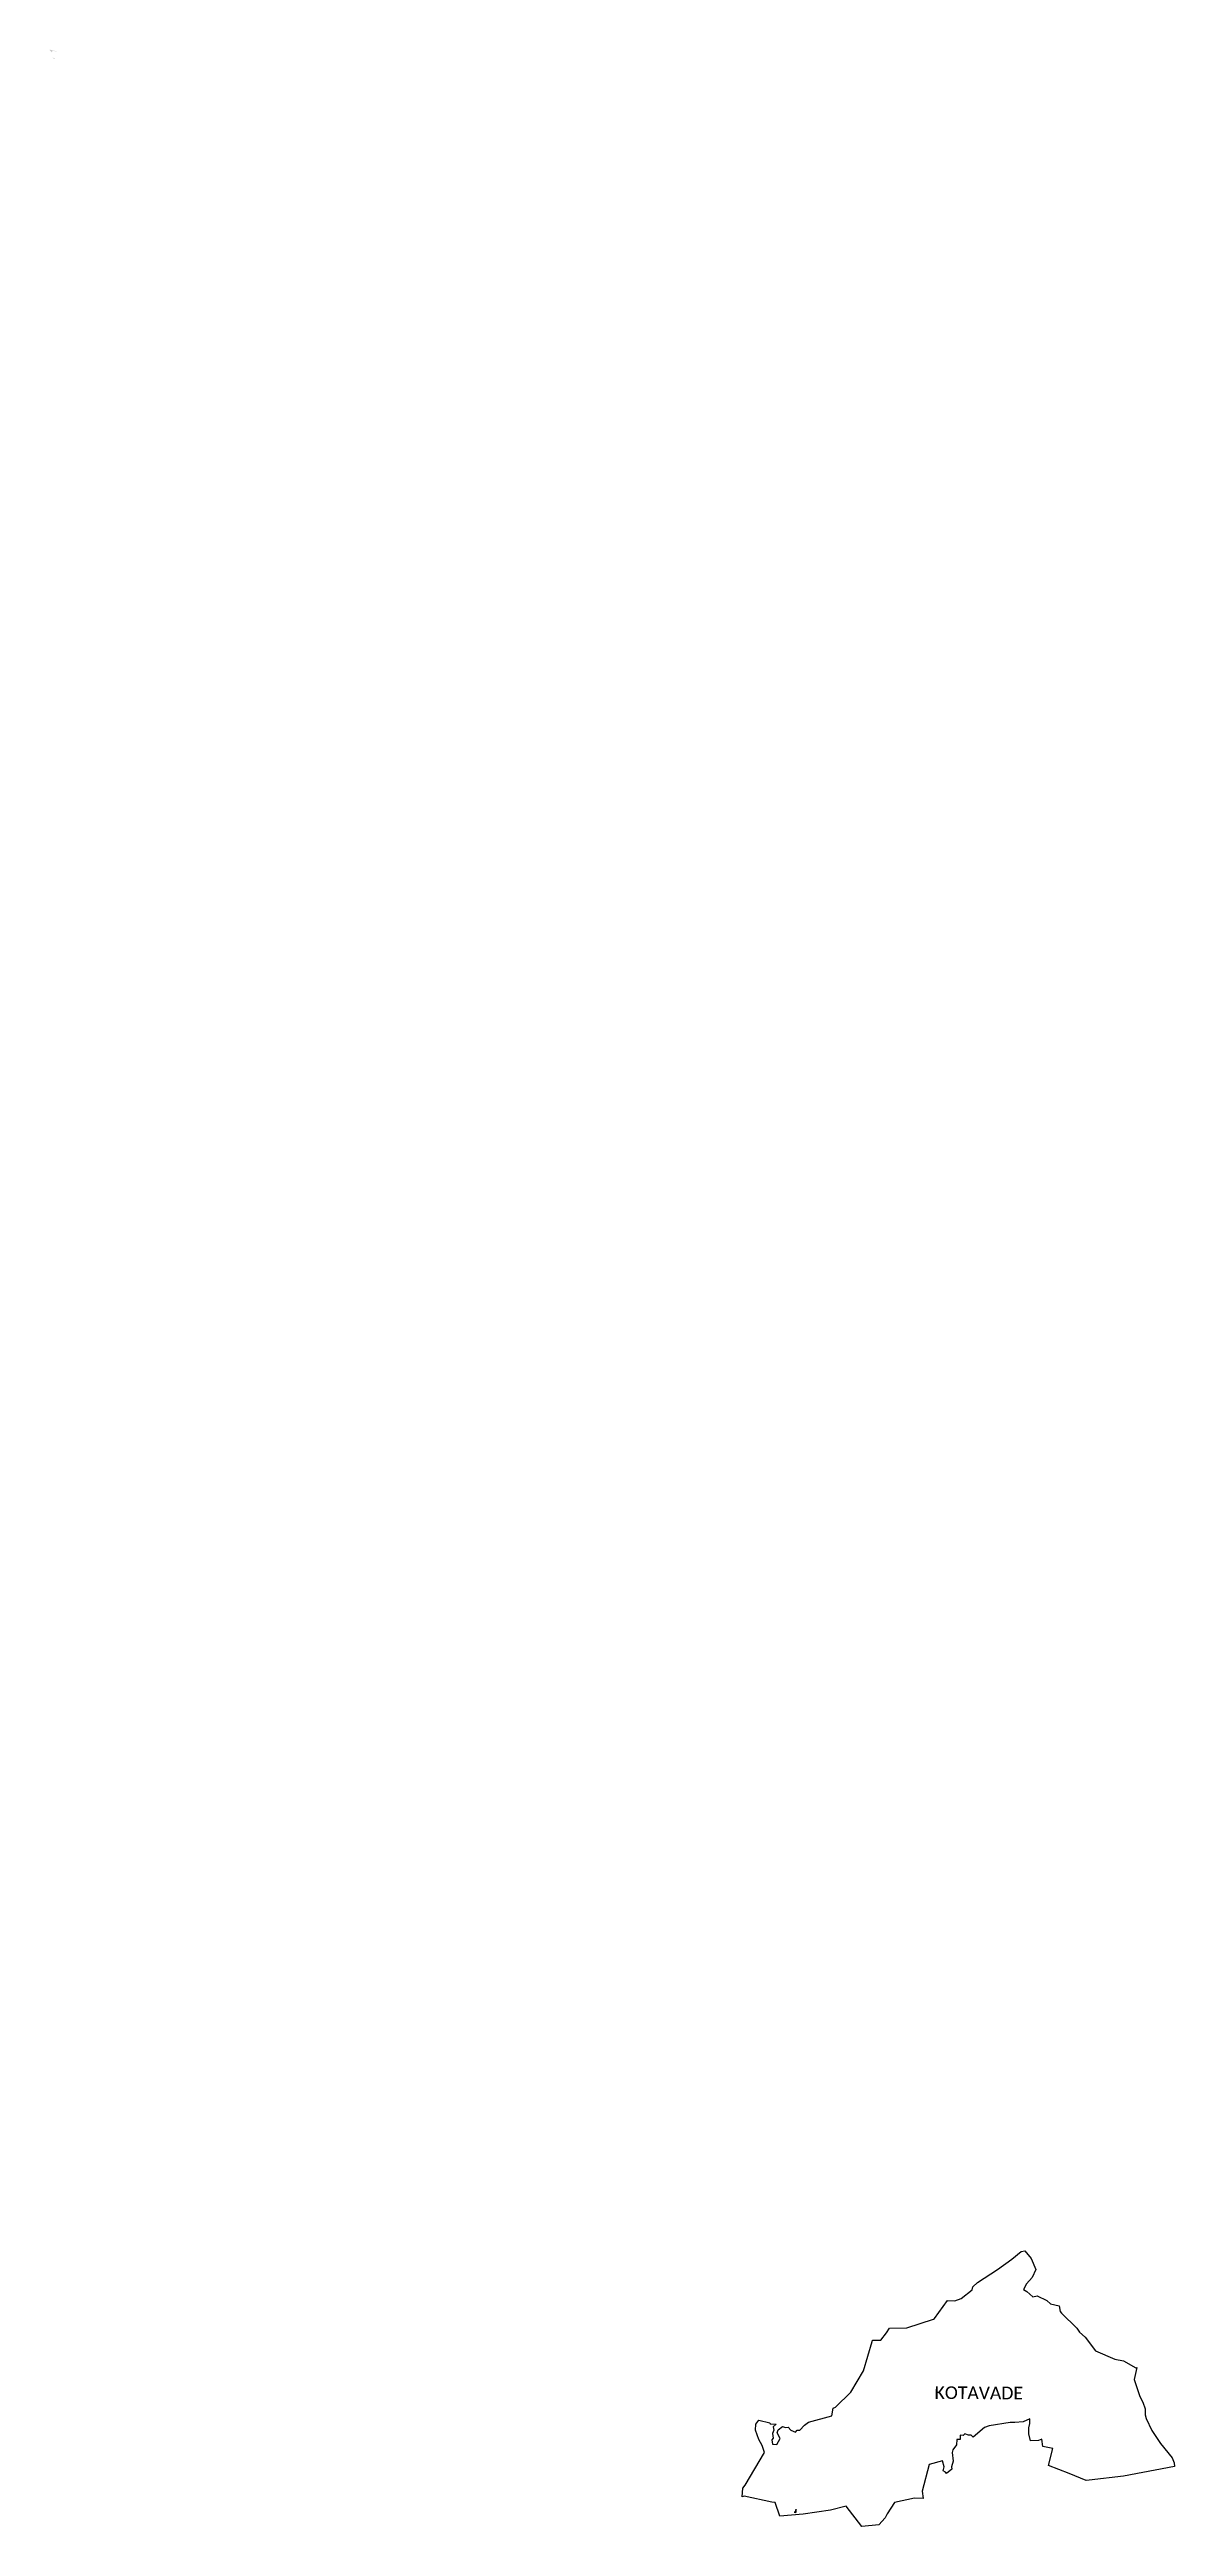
# Model space of a CAD drawing. Header units: metres. Extents: x 307735 to 323421, y 1888698 to 1923215.
import ezdxf

# ---------------------------------------------------------------- set-up
doc = ezdxf.new("R2010")
doc.units = ezdxf.units.M
doc.header["$MEASUREMENT"] = 0
for name, color, linetype in [('JETTY', 51, 'Continuous'), ('JETTY HATCH', 210, 'Continuous'), ('village', 3, 'Continuous'), ('VILLAGE NAME', 250, 'Continuous')]:
    doc.layers.add(name, color=color, linetype=linetype)
doc.styles.get("Standard").update_dxf_attribs({"font": 'arial.ttf'})

msp = doc.modelspace()

# ---------------------------------------------------------------- hatches: boundary and pattern name
at = {"layer": 'JETTY HATCH'}
h = msp.add_hatch(dxfattribs=at)
h.set_pattern_fill('ANGLE', color=256, scale=2)
h.set_pattern_definition([(0, (0, 0), (0, 0.55), [0.4, -0.15]), (90, (0, 0), (-0.55, 3e-17), [0.4, -0.15])])
h.paths.add_polyline_path([(318146, 1888935), (318143, 1888935), (318138, 1888895), (318118, 1888899), (318118, 1888896), (318140, 1888892), (318143, 1888916)])
h.paths.add_polyline_path([(307737, 1923215), (307735, 1923210), (307767, 1923177), (307780, 1923200), (307805, 1923193), (307837, 1923186), (307838, 1923190)])
h.paths.add_polyline_path([(307813, 1923093), (307780, 1923103), (307783, 1923094), (307809, 1923086)])

# ---------------------------------------------------------------- linework, layer by layer
at = {"layer": 'JETTY', "flags": 128}
msp.add_lwpolyline([(318146, 1888935), (318143, 1888916), (318140, 1888892), (318118, 1888896), (318118, 1888899), (318138, 1888895), (318143, 1888935)], close=True, dxfattribs=at)
at = {"layer": 'village', "color": 3, "true_color": 0x00ff00}
msp.add_polyline3d([(323421, 1889532, 0), (322710, 1889400, 0), (322230, 1889343, 0), (322191, 1889341, 0), (321954, 1889438, 0), (321664, 1889550, 0), (321724, 1889786, 0), (321584, 1889813, 0), (321573, 1889916, 0), (321525, 1889897, 0), (321412, 1889893, 0), (321389, 1889990, 0), (321390, 1890071, 0), (321406, 1890134, 0), (321406, 1890197, 0), (321310, 1890155, 0), (321195, 1890145, 0), (321130, 1890148, 0), (320835, 1890099, 0), (320770, 1890078, 0), (320615, 1889943, 0), (320587, 1889971, 0), (320547, 1889969, 0), (320498, 1889991, 0), (320476, 1889967, 0), (320431, 1889969, 0), (320434, 1889909, 0), (320386, 1889912, 0), (320380, 1889834, 0), (320331, 1889767, 0), (320322, 1889730, 0), (320336, 1889608, 0), (320312, 1889531, 0), (320318, 1889499, 0), (320244, 1889438, 0), (320230, 1889453, 0), (320197, 1889475, 0), (320209, 1889529, 0), (320184, 1889614, 0), (320000, 1889563, 0), (319904, 1889191, 0), (319918, 1889088, 0), (319797, 1889094, 0), (319519, 1889034, 0), (319414, 1888876, 0), (319387, 1888818, 0), (319298, 1888723, 0), (319060, 1888698, 0), (318841, 1888982, 0), (318626, 1888927, 0), (318242, 1888872, 0), (317918, 1888842, 0), (317853, 1889031, 0), (317809, 1889037, 0), (317419, 1889119, 0), (317393, 1889110, 0), (317402, 1889232, 0), (317434, 1889273, 0), (317704, 1889730, 0), (317670, 1889828, 0), (317625, 1889912, 0), (317581, 1890042, 0), (317584, 1890123, 0), (317624, 1890179, 0), (317781, 1890142, 0), (317785, 1890127, 0), (317865, 1890123, 0), (317827, 1890086, 0), (317836, 1890042, 0), (317818, 1889995, 0), (317824, 1889931, 0), (317807, 1889906, 0), (317816, 1889843, 0), (317878, 1889842, 0), (317922, 1889922, 0), (317882, 1890001, 0), (317894, 1890044, 0), (317956, 1890093, 0), (317996, 1890077, 0), (318035, 1890082, 0), (318072, 1890040, 0), (318139, 1890011, 0), (318160, 1890041, 0), (318195, 1890042, 0), (318262, 1890112, 0), (318316, 1890154, 0), (318644, 1890241, 0), (318663, 1890347, 0), (318695, 1890363, 0), (318908, 1890570, 0), (319085, 1890865, 0), (319205, 1891275, 0), (319208, 1891293, 0), (319325, 1891296, 0), (319405, 1891399, 0), (319446, 1891464, 0), (319690, 1891465, 0), (320063, 1891585, 0), (320077, 1891598, 0), (320254, 1891847, 0), (320358, 1891841, 0), (320445, 1891876, 0), (320601, 1891998, 0), (320611, 1892040, 0), (320672, 1892097, 0), (320954, 1892278, 0), (321154, 1892424, 0), (321282, 1892530, 0), (321335, 1892541, 0), (321424, 1892431, 0), (321486, 1892279, 0), (321437, 1892169, 0), (321359, 1892080, 0), (321315, 1892002, 0), (321363, 1891974, 0), (321447, 1891898, 0), (321507, 1891914, 0), (321642, 1891846, 0), (321690, 1891800, 0), (321813, 1891774, 0), (321827, 1891696, 0), (321847, 1891672, 0), (322060, 1891463, 0), (322097, 1891406, 0), (322176, 1891338, 0), (322321, 1891144, 0), (322591, 1891031, 0), (322712, 1891006, 0), (322883, 1890909, 0), (322895, 1890913, 0), (322857, 1890746, 0), (322936, 1890508, 0), (322978, 1890429, 0), (323013, 1890339, 0), (323014, 1890254, 0), (323026, 1890203, 0), (323106, 1890036, 0), (323226, 1889854, 0), (323389, 1889654, 0), (323418, 1889583, 0)], close=True, dxfattribs=at)

# ---------------------------------------------------------------- texts
at = {"layer": 'VILLAGE NAME', "insert": (320077, 1890652), "char_height": 175.76, "attachment_point": 1, "rotation": 359.6762}
msp.add_mtext_dynamic_manual_height_columns('{\\fCalibri|b0|i0|c0|p34;KOTAVADE}', width=2071.91, gutter_width=879, heights=[0], dxfattribs=at)

doc.saveas('drawing.dxf')
